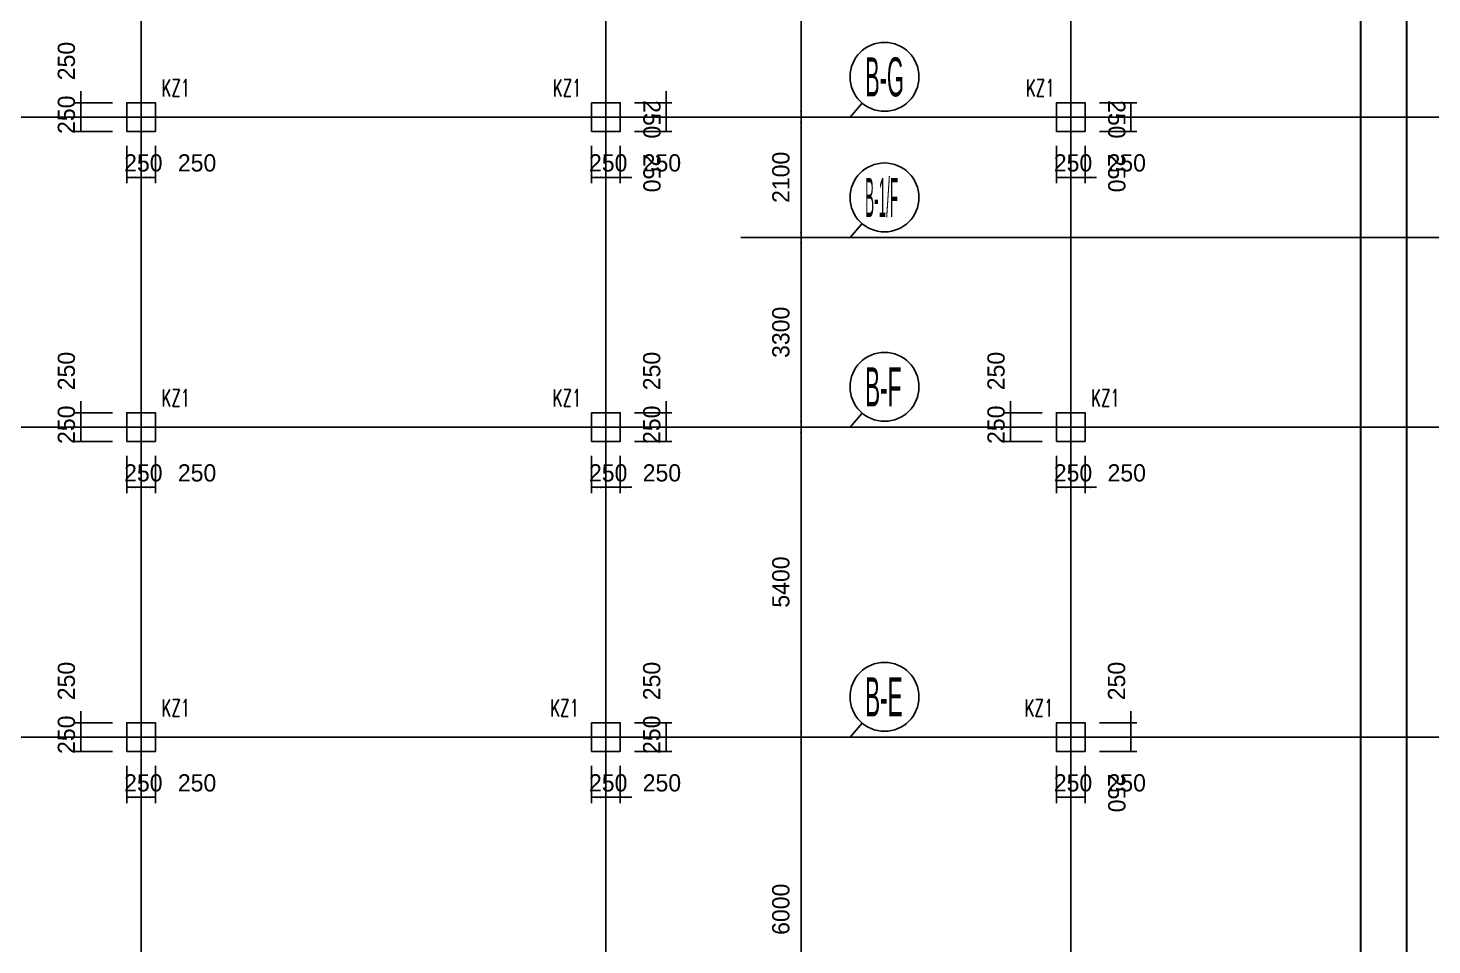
# Model space of a CAD drawing. Extents: x 387171 to 699106, y 11966 to 245688.
# Drawn here: x 552989 to 577452, y 107467 to 123438 of the extents above; entities that cross this region are included whole.
import ezdxf

# ---------------------------------------------------------------- set-up
doc = ezdxf.new("R2010")
doc.units = 0
doc.header["$LTSCALE"] = 100
doc.header["$MEASUREMENT"] = 0
for name, color, linetype in [('COLU', 7, 'Continuous'), ('DIM', 3, 'Continuous'), ('DOTE', 253, 'Continuous'), ('L-AXIS', 3, 'Continuous'), ('NUM', 7, 'Continuous')]:
    doc.layers.add(name, color=color, linetype=linetype)
doc.styles.add('hztxt', font='hztxt')
doc.styles.get("Standard").update_dxf_attribs({"font": 'standard'})
doc.dimstyles.get("Standard").update_dxf_attribs({"dimtxt": 300, "dimasz": 100, "dimexe": 100, "dimexo": 250, "dimgap": 100, "dimtad": 0, "dimtoh": 1, "dimdec": 0, "dimdsep": 46, "dimcen": 0.09, "dimclrt": 7, "dimadec": 0, "dimazin": 0, "dimtfac": 1, "dimtdec": 4, "dimtofl": 0, "dimtmove": 0, "dimatfit": 3, "dimfxl": 1, "dimtolj": 1, "dimtzin": 0, "dimarcsym": 0})

# ---------------------------------------------------------------- blocks, each defined once
blk = doc.blocks.new('*D3880')
at = {"layer": 'L-AXIS', "color": 0, "linetype": 'ByBlock', "lineweight": -2}
for p, q in [((565446, 111088), (566558, 111088)), ((566458, 105088), (566458, 111088)), ((565446, 105088), (566558, 105088))]:
    blk.add_line(p, q, dxfattribs=at)
for points in [[(566458, 111088), (566474, 110988), (566441, 110988)], [(566458, 105088), (566441, 105188), (566474, 105188)]]:
    blk.add_solid(points, dxfattribs=at)
at = {"layer": 'L-AXIS', "color": 7, "linetype": 'Continuous', "lineweight": -2, "insert": (566108, 108088), "char_height": 300, "width": 770, "attachment_point": 5, "rotation": 90, "style": 'hztxt'}
blk.add_mtext('6000', dxfattribs=at)
blk = doc.blocks.new('_AXISO')
blk.add_circle((0, 0), 0.5)
blk = doc.blocks.new('*D3385')
at = {"layer": 'L-AXIS', "color": 0, "linetype": 'ByBlock', "lineweight": -2}
for p, q in [((565446, 127888), (566558, 127888)), ((566458, 121888), (566458, 127888)), ((565446, 121888), (566558, 121888))]:
    blk.add_line(p, q, dxfattribs=at)
for points in [[(566458, 127888), (566474, 127788), (566441, 127788)], [(566458, 121888), (566441, 121988), (566474, 121988)]]:
    blk.add_solid(points, dxfattribs=at)
at = {"layer": 'L-AXIS', "color": 7, "linetype": 'Continuous', "lineweight": -2, "insert": (566108, 124888), "char_height": 300, "width": 770, "attachment_point": 5, "rotation": 90, "style": 'hztxt'}
blk.add_mtext('6000', dxfattribs=at)
blk = doc.blocks.new('*D3617')
at = {"layer": 'L-AXIS', "color": 0, "linetype": 'ByBlock', "lineweight": -2}
for p, q in [((565446, 116488), (566558, 116488)), ((566458, 111088), (566458, 116488)), ((565446, 111088), (566558, 111088))]:
    blk.add_line(p, q, dxfattribs=at)
for points in [[(566458, 116488), (566474, 116388), (566441, 116388)], [(566458, 111088), (566441, 111188), (566474, 111188)]]:
    blk.add_solid(points, dxfattribs=at)
at = {"layer": 'L-AXIS', "color": 7, "linetype": 'Continuous', "lineweight": -2, "insert": (566108, 113788), "char_height": 300, "width": 785, "attachment_point": 5, "rotation": 90, "style": 'hztxt'}
blk.add_mtext('5400', dxfattribs=at)
blk = doc.blocks.new('*D3842')
at = {"layer": 'L-AXIS', "color": 0, "linetype": 'ByBlock', "lineweight": -2}
for p, q in [((565446, 119788), (566558, 119788)), ((566458, 116488), (566458, 119788)), ((565446, 116488), (566558, 116488))]:
    blk.add_line(p, q, dxfattribs=at)
for points in [[(566458, 119788), (566474, 119688), (566441, 119688)], [(566458, 116488), (566441, 116588), (566474, 116588)]]:
    blk.add_solid(points, dxfattribs=at)
at = {"layer": 'L-AXIS', "color": 7, "linetype": 'Continuous', "lineweight": -2, "insert": (566108, 118138), "char_height": 300, "width": 780, "attachment_point": 5, "rotation": 90, "style": 'hztxt'}
blk.add_mtext('3300', dxfattribs=at)
blk = doc.blocks.new('*D4072')
at = {"layer": 'L-AXIS', "color": 0, "linetype": 'ByBlock', "lineweight": -2}
for p, q in [((565446, 121888), (566558, 121888)), ((566458, 119788), (566458, 121888)), ((565446, 119788), (566558, 119788))]:
    blk.add_line(p, q, dxfattribs=at)
for points in [[(566458, 121888), (566474, 121788), (566441, 121788)], [(566458, 119788), (566441, 119888), (566474, 119888)]]:
    blk.add_solid(points, dxfattribs=at)
at = {"layer": 'L-AXIS', "color": 7, "linetype": 'Continuous', "lineweight": -2, "insert": (566108, 120838), "char_height": 300, "width": 775, "attachment_point": 5, "rotation": 90, "style": 'hztxt'}
blk.add_mtext('2100', dxfattribs=at)
blk = doc.blocks.new('*D2185')
at = {"layer": 'DIM', "color": 0, "linetype": 'ByBlock', "lineweight": -2}
for p, q in [((553908, 122338), (553908, 121688)), ((554458, 122138), (553808, 122138)), ((554458, 121888), (553808, 121888))]:
    blk.add_line(p, q, dxfattribs=at)
for points in [[(553908, 122138), (553891, 122238), (553925, 122238)], [(553908, 121888), (553925, 121788), (553891, 121788)]]:
    blk.add_solid(points, dxfattribs=at)
at = {"layer": 'DIM', "color": 7, "linetype": 'Continuous', "lineweight": -2, "insert": (553658, 122864), "char_height": 300, "width": 566.67, "attachment_point": 5, "rotation": 90, "style": 'hztxt'}
blk.add_mtext('250', dxfattribs=at)
blk = doc.blocks.new('*D2125')
at = {"layer": 'DIM', "color": 0, "linetype": 'ByBlock', "lineweight": -2}
for p, q in [((554458, 121888), (553808, 121888)), ((553908, 121888), (553908, 121638)), ((554458, 121638), (553808, 121638))]:
    blk.add_line(p, q, dxfattribs=at)
for points in [[(553908, 121888), (553925, 121788), (553891, 121788)], [(553908, 121638), (553891, 121738), (553925, 121738)]]:
    blk.add_solid(points, dxfattribs=at)
at = {"layer": 'DIM', "color": 7, "linetype": 'Continuous', "lineweight": -2, "insert": (553658, 121928), "char_height": 300, "width": 566.67, "attachment_point": 5, "rotation": 90, "style": 'hztxt'}
blk.add_mtext('250', dxfattribs=at)
blk = doc.blocks.new('*D2363')
at = {"layer": 'DIM', "color": 0, "linetype": 'ByBlock', "lineweight": -2}
for p, q in [((554708, 121388), (554708, 120738)), ((554958, 121388), (554958, 120738)), ((554708, 120838), (554958, 120838))]:
    blk.add_line(p, q, dxfattribs=at)
for points in [[(554708, 120838), (554808, 120855), (554808, 120821)], [(554958, 120838), (554858, 120821), (554858, 120855)]]:
    blk.add_solid(points, dxfattribs=at)
at = {"layer": 'DIM', "color": 7, "linetype": 'Continuous', "lineweight": -2, "insert": (554998, 121088), "char_height": 300, "width": 566.67, "attachment_point": 5, "style": 'hztxt'}
blk.add_mtext('250', dxfattribs=at)
blk = doc.blocks.new('*D332')
at = {"layer": 'DIM', "color": 0, "linetype": 'ByBlock', "lineweight": -2}
for p, q in [((554958, 121388), (554958, 120738)), ((555208, 121388), (555208, 120738)), ((554958, 120838), (555208, 120838))]:
    blk.add_line(p, q, dxfattribs=at)
for points in [[(554958, 120838), (555058, 120855), (555058, 120821)], [(555208, 120838), (555108, 120821), (555108, 120855)]]:
    blk.add_solid(points, dxfattribs=at)
at = {"layer": 'DIM', "color": 7, "linetype": 'Continuous', "lineweight": -2, "insert": (555934, 121088), "char_height": 300, "width": 566.67, "attachment_point": 5, "style": 'hztxt'}
blk.add_mtext('250', dxfattribs=at)
blk = doc.blocks.new('*D861')
at = {"layer": 'DIM', "color": 0, "linetype": 'ByBlock', "lineweight": -2}
for p, q in [((562808, 121388), (562808, 120738)), ((563058, 121388), (563058, 120738)), ((562808, 120838), (563058, 120838))]:
    blk.add_line(p, q, dxfattribs=at)
for points in [[(562808, 120838), (562908, 120855), (562908, 120821)], [(563058, 120838), (562958, 120821), (562958, 120855)]]:
    blk.add_solid(points, dxfattribs=at)
at = {"layer": 'DIM', "color": 7, "linetype": 'Continuous', "lineweight": -2, "insert": (563098, 121088), "char_height": 300, "width": 566.67, "attachment_point": 5, "style": 'hztxt'}
blk.add_mtext('250', dxfattribs=at)
blk = doc.blocks.new('*D1079')
at = {"layer": 'DIM', "color": 0, "linetype": 'ByBlock', "lineweight": -2}
for p, q in [((563058, 121388), (563058, 120738)), ((563308, 121388), (563308, 120738)), ((562858, 120838), (563508, 120838))]:
    blk.add_line(p, q, dxfattribs=at)
for points in [[(563058, 120838), (562958, 120821), (562958, 120855)], [(563308, 120838), (563408, 120855), (563408, 120821)]]:
    blk.add_solid(points, dxfattribs=at)
at = {"layer": 'DIM', "color": 7, "linetype": 'Continuous', "lineweight": -2, "insert": (564034, 121088), "char_height": 300, "width": 566.67, "attachment_point": 5, "style": 'hztxt'}
blk.add_mtext('250', dxfattribs=at)
blk = doc.blocks.new('*D1351')
at = {"layer": 'DIM', "color": 0, "linetype": 'ByBlock', "lineweight": -2}
for p, q in [((563558, 121888), (564208, 121888)), ((564108, 121638), (564108, 121888)), ((563558, 121638), (564208, 121638))]:
    blk.add_line(p, q, dxfattribs=at)
for points in [[(564108, 121888), (564125, 121788), (564091, 121788)], [(564108, 121638), (564091, 121738), (564125, 121738)]]:
    blk.add_solid(points, dxfattribs=at)
at = {"layer": 'DIM', "color": 7, "linetype": 'Continuous', "lineweight": -2, "insert": (563858, 120912), "char_height": 300, "width": 566.67, "attachment_point": 5, "rotation": 270, "style": 'hztxt'}
blk.add_mtext('250', dxfattribs=at)
blk = doc.blocks.new('*D1299')
at = {"layer": 'DIM', "color": 0, "linetype": 'ByBlock', "lineweight": -2}
for p, q in [((564108, 121688), (564108, 122338)), ((563558, 122138), (564208, 122138)), ((563558, 121888), (564208, 121888))]:
    blk.add_line(p, q, dxfattribs=at)
for points in [[(564108, 122138), (564091, 122238), (564125, 122238)], [(564108, 121888), (564125, 121788), (564091, 121788)]]:
    blk.add_solid(points, dxfattribs=at)
at = {"layer": 'DIM', "color": 7, "linetype": 'Continuous', "lineweight": -2, "insert": (563858, 121848), "char_height": 300, "width": 566.67, "attachment_point": 5, "rotation": 270, "style": 'hztxt'}
blk.add_mtext('250', dxfattribs=at)
blk = doc.blocks.new('*D3717')
at = {"layer": 'DIM', "color": 0, "linetype": 'ByBlock', "lineweight": -2}
for p, q in [((570908, 121388), (570908, 120738)), ((571158, 121388), (571158, 120738)), ((570908, 120838), (571158, 120838))]:
    blk.add_line(p, q, dxfattribs=at)
for points in [[(570908, 120838), (571008, 120855), (571008, 120821)], [(571158, 120838), (571058, 120821), (571058, 120855)]]:
    blk.add_solid(points, dxfattribs=at)
at = {"layer": 'DIM', "color": 7, "linetype": 'Continuous', "lineweight": -2, "insert": (571198, 121088), "char_height": 300, "width": 566.67, "attachment_point": 5, "style": 'hztxt'}
blk.add_mtext('250', dxfattribs=at)
blk = doc.blocks.new('*D3901')
at = {"layer": 'DIM', "color": 0, "linetype": 'ByBlock', "lineweight": -2}
for p, q in [((571158, 121388), (571158, 120738)), ((571408, 121388), (571408, 120738)), ((570958, 120838), (571608, 120838))]:
    blk.add_line(p, q, dxfattribs=at)
for points in [[(571158, 120838), (571058, 120821), (571058, 120855)], [(571408, 120838), (571508, 120855), (571508, 120821)]]:
    blk.add_solid(points, dxfattribs=at)
at = {"layer": 'DIM', "color": 7, "linetype": 'Continuous', "lineweight": -2, "insert": (572134, 121088), "char_height": 300, "width": 566.67, "attachment_point": 5, "style": 'hztxt'}
blk.add_mtext('250', dxfattribs=at)
blk = doc.blocks.new('*D38')
at = {"layer": 'DIM', "color": 0, "linetype": 'ByBlock', "lineweight": -2}
for p, q in [((571658, 121888), (572308, 121888)), ((572208, 121638), (572208, 121888)), ((571658, 121638), (572308, 121638))]:
    blk.add_line(p, q, dxfattribs=at)
for points in [[(572208, 121888), (572225, 121788), (572191, 121788)], [(572208, 121638), (572191, 121738), (572225, 121738)]]:
    blk.add_solid(points, dxfattribs=at)
at = {"layer": 'DIM', "color": 7, "linetype": 'Continuous', "lineweight": -2, "insert": (571958, 120912), "char_height": 300, "width": 566.67, "attachment_point": 5, "rotation": 270, "style": 'hztxt'}
blk.add_mtext('250', dxfattribs=at)
blk = doc.blocks.new('*D264')
at = {"layer": 'DIM', "color": 0, "linetype": 'ByBlock', "lineweight": -2}
for p, q in [((571658, 122138), (572308, 122138)), ((572208, 121888), (572208, 122138)), ((571658, 121888), (572308, 121888))]:
    blk.add_line(p, q, dxfattribs=at)
for points in [[(572208, 122138), (572225, 122038), (572191, 122038)], [(572208, 121888), (572191, 121988), (572225, 121988)]]:
    blk.add_solid(points, dxfattribs=at)
at = {"layer": 'DIM', "color": 7, "linetype": 'Continuous', "lineweight": -2, "insert": (571958, 121848), "char_height": 300, "width": 566.67, "attachment_point": 5, "rotation": 270, "style": 'hztxt'}
blk.add_mtext('250', dxfattribs=at)
blk = doc.blocks.new('*D2974')
at = {"layer": 'DIM', "color": 0, "linetype": 'ByBlock', "lineweight": -2}
for p, q in [((553908, 116938), (553908, 116288)), ((554458, 116738), (553808, 116738)), ((554458, 116488), (553808, 116488))]:
    blk.add_line(p, q, dxfattribs=at)
for points in [[(553908, 116738), (553891, 116838), (553925, 116838)], [(553908, 116488), (553925, 116388), (553891, 116388)]]:
    blk.add_solid(points, dxfattribs=at)
at = {"layer": 'DIM', "color": 7, "linetype": 'Continuous', "lineweight": -2, "insert": (553658, 117464), "char_height": 300, "width": 566.67, "attachment_point": 5, "rotation": 90, "style": 'hztxt'}
blk.add_mtext('250', dxfattribs=at)
blk = doc.blocks.new('*D2922')
at = {"layer": 'DIM', "color": 0, "linetype": 'ByBlock', "lineweight": -2}
for p, q in [((554458, 116488), (553808, 116488)), ((553908, 116488), (553908, 116238)), ((554458, 116238), (553808, 116238))]:
    blk.add_line(p, q, dxfattribs=at)
for points in [[(553908, 116488), (553925, 116388), (553891, 116388)], [(553908, 116238), (553891, 116338), (553925, 116338)]]:
    blk.add_solid(points, dxfattribs=at)
at = {"layer": 'DIM', "color": 7, "linetype": 'Continuous', "lineweight": -2, "insert": (553658, 116528), "char_height": 300, "width": 566.67, "attachment_point": 5, "rotation": 90, "style": 'hztxt'}
blk.add_mtext('250', dxfattribs=at)
blk = doc.blocks.new('*D3148')
at = {"layer": 'DIM', "color": 0, "linetype": 'ByBlock', "lineweight": -2}
for p, q in [((554708, 115988), (554708, 115338)), ((554958, 115988), (554958, 115338)), ((554708, 115438), (554958, 115438))]:
    blk.add_line(p, q, dxfattribs=at)
for points in [[(554708, 115438), (554808, 115455), (554808, 115421)], [(554958, 115438), (554858, 115421), (554858, 115455)]]:
    blk.add_solid(points, dxfattribs=at)
at = {"layer": 'DIM', "color": 7, "linetype": 'Continuous', "lineweight": -2, "insert": (554998, 115688), "char_height": 300, "width": 566.67, "attachment_point": 5, "style": 'hztxt'}
blk.add_mtext('250', dxfattribs=at)
blk = doc.blocks.new('*D3344')
at = {"layer": 'DIM', "color": 0, "linetype": 'ByBlock', "lineweight": -2}
for p, q in [((554958, 115988), (554958, 115338)), ((555208, 115988), (555208, 115338)), ((554958, 115438), (555208, 115438))]:
    blk.add_line(p, q, dxfattribs=at)
for points in [[(554958, 115438), (555058, 115455), (555058, 115421)], [(555208, 115438), (555108, 115421), (555108, 115455)]]:
    blk.add_solid(points, dxfattribs=at)
at = {"layer": 'DIM', "color": 7, "linetype": 'Continuous', "lineweight": -2, "insert": (555934, 115688), "char_height": 300, "width": 566.67, "attachment_point": 5, "style": 'hztxt'}
blk.add_mtext('250', dxfattribs=at)
blk = doc.blocks.new('*D2093')
at = {"layer": 'DIM', "color": 0, "linetype": 'ByBlock', "lineweight": -2}
for p, q in [((562808, 115988), (562808, 115338)), ((563058, 115988), (563058, 115338)), ((562808, 115438), (563058, 115438))]:
    blk.add_line(p, q, dxfattribs=at)
for points in [[(562808, 115438), (562908, 115455), (562908, 115421)], [(563058, 115438), (562958, 115421), (562958, 115455)]]:
    blk.add_solid(points, dxfattribs=at)
at = {"layer": 'DIM', "color": 7, "linetype": 'Continuous', "lineweight": -2, "insert": (563098, 115688), "char_height": 300, "width": 566.67, "attachment_point": 5, "style": 'hztxt'}
blk.add_mtext('250', dxfattribs=at)
blk = doc.blocks.new('*D2307')
at = {"layer": 'DIM', "color": 0, "linetype": 'ByBlock', "lineweight": -2}
for p, q in [((563058, 115988), (563058, 115338)), ((563308, 115988), (563308, 115338)), ((562858, 115438), (563508, 115438))]:
    blk.add_line(p, q, dxfattribs=at)
for points in [[(563058, 115438), (562958, 115421), (562958, 115455)], [(563308, 115438), (563408, 115455), (563408, 115421)]]:
    blk.add_solid(points, dxfattribs=at)
at = {"layer": 'DIM', "color": 7, "linetype": 'Continuous', "lineweight": -2, "insert": (564034, 115688), "char_height": 300, "width": 566.67, "attachment_point": 5, "style": 'hztxt'}
blk.add_mtext('250', dxfattribs=at)
blk = doc.blocks.new('*D2532')
at = {"layer": 'DIM', "color": 0, "linetype": 'ByBlock', "lineweight": -2}
for p, q in [((563558, 116488), (564208, 116488)), ((564108, 116238), (564108, 116488)), ((563558, 116238), (564208, 116238))]:
    blk.add_line(p, q, dxfattribs=at)
for points in [[(564108, 116488), (564125, 116388), (564091, 116388)], [(564108, 116238), (564091, 116338), (564125, 116338)]]:
    blk.add_solid(points, dxfattribs=at)
at = {"layer": 'DIM', "color": 7, "linetype": 'Continuous', "lineweight": -2, "insert": (563858, 116528), "char_height": 300, "width": 566.67, "attachment_point": 5, "rotation": 90, "style": 'hztxt'}
blk.add_mtext('250', dxfattribs=at)
blk = doc.blocks.new('*D2475')
at = {"layer": 'DIM', "color": 0, "linetype": 'ByBlock', "lineweight": -2}
for p, q in [((564108, 116288), (564108, 116938)), ((563558, 116738), (564208, 116738)), ((563558, 116488), (564208, 116488))]:
    blk.add_line(p, q, dxfattribs=at)
for points in [[(564108, 116738), (564091, 116838), (564125, 116838)], [(564108, 116488), (564125, 116388), (564091, 116388)]]:
    blk.add_solid(points, dxfattribs=at)
at = {"layer": 'DIM', "color": 7, "linetype": 'Continuous', "lineweight": -2, "insert": (563858, 117464), "char_height": 300, "width": 566.67, "attachment_point": 5, "rotation": 90, "style": 'hztxt'}
blk.add_mtext('250', dxfattribs=at)
blk = doc.blocks.new('*D365')
at = {"layer": 'DIM', "color": 0, "linetype": 'ByBlock', "lineweight": -2}
for p, q in [((570108, 116938), (570108, 116288)), ((570658, 116738), (570008, 116738)), ((570658, 116488), (570008, 116488))]:
    blk.add_line(p, q, dxfattribs=at)
for points in [[(570108, 116738), (570091, 116838), (570125, 116838)], [(570108, 116488), (570125, 116388), (570091, 116388)]]:
    blk.add_solid(points, dxfattribs=at)
at = {"layer": 'DIM', "color": 7, "linetype": 'Continuous', "lineweight": -2, "insert": (569858, 117464), "char_height": 300, "width": 566.67, "attachment_point": 5, "rotation": 90, "style": 'hztxt'}
blk.add_mtext('250', dxfattribs=at)
blk = doc.blocks.new('*D617')
at = {"layer": 'DIM', "color": 0, "linetype": 'ByBlock', "lineweight": -2}
for p, q in [((570658, 116488), (570008, 116488)), ((570108, 116488), (570108, 116238)), ((570658, 116238), (570008, 116238))]:
    blk.add_line(p, q, dxfattribs=at)
for points in [[(570108, 116488), (570125, 116388), (570091, 116388)], [(570108, 116238), (570091, 116338), (570125, 116338)]]:
    blk.add_solid(points, dxfattribs=at)
at = {"layer": 'DIM', "color": 7, "linetype": 'Continuous', "lineweight": -2, "insert": (569858, 116528), "char_height": 300, "width": 566.67, "attachment_point": 5, "rotation": 90, "style": 'hztxt'}
blk.add_mtext('250', dxfattribs=at)
blk = doc.blocks.new('*D831')
at = {"layer": 'DIM', "color": 0, "linetype": 'ByBlock', "lineweight": -2}
for p, q in [((570908, 115988), (570908, 115338)), ((571158, 115988), (571158, 115338)), ((570908, 115438), (571158, 115438))]:
    blk.add_line(p, q, dxfattribs=at)
for points in [[(570908, 115438), (571008, 115455), (571008, 115421)], [(571158, 115438), (571058, 115421), (571058, 115455)]]:
    blk.add_solid(points, dxfattribs=at)
at = {"layer": 'DIM', "color": 7, "linetype": 'Continuous', "lineweight": -2, "insert": (571198, 115688), "char_height": 300, "width": 566.67, "attachment_point": 5, "style": 'hztxt'}
blk.add_mtext('250', dxfattribs=at)
blk = doc.blocks.new('*D804')
at = {"layer": 'DIM', "color": 0, "linetype": 'ByBlock', "lineweight": -2}
for p, q in [((571158, 115988), (571158, 115338)), ((571408, 115988), (571408, 115338)), ((570958, 115438), (571608, 115438))]:
    blk.add_line(p, q, dxfattribs=at)
for points in [[(571158, 115438), (571058, 115421), (571058, 115455)], [(571408, 115438), (571508, 115455), (571508, 115421)]]:
    blk.add_solid(points, dxfattribs=at)
at = {"layer": 'DIM', "color": 7, "linetype": 'Continuous', "lineweight": -2, "insert": (572134, 115688), "char_height": 300, "width": 566.67, "attachment_point": 5, "style": 'hztxt'}
blk.add_mtext('250', dxfattribs=at)
blk = doc.blocks.new('*D4343')
at = {"layer": 'DIM', "color": 0, "linetype": 'ByBlock', "lineweight": -2}
for p, q in [((554458, 111338), (553808, 111338)), ((553908, 111538), (553908, 110888)), ((554458, 111088), (553808, 111088))]:
    blk.add_line(p, q, dxfattribs=at)
for points in [[(553908, 111338), (553891, 111438), (553925, 111438)], [(553908, 111088), (553925, 110988), (553891, 110988)]]:
    blk.add_solid(points, dxfattribs=at)
at = {"layer": 'DIM', "color": 7, "linetype": 'Continuous', "lineweight": -2, "insert": (553658, 112064), "char_height": 300, "width": 566.67, "attachment_point": 5, "rotation": 90, "style": 'hztxt'}
blk.add_mtext('250', dxfattribs=at)
blk = doc.blocks.new('*D2473')
at = {"layer": 'DIM', "color": 0, "linetype": 'ByBlock', "lineweight": -2}
for p, q in [((554458, 111088), (553808, 111088)), ((553908, 111088), (553908, 110838)), ((554458, 110838), (553808, 110838))]:
    blk.add_line(p, q, dxfattribs=at)
for points in [[(553908, 111088), (553925, 110988), (553891, 110988)], [(553908, 110838), (553891, 110938), (553925, 110938)]]:
    blk.add_solid(points, dxfattribs=at)
at = {"layer": 'DIM', "color": 7, "linetype": 'Continuous', "lineweight": -2, "insert": (553658, 111128), "char_height": 300, "width": 566.67, "attachment_point": 5, "rotation": 90, "style": 'hztxt'}
blk.add_mtext('250', dxfattribs=at)
blk = doc.blocks.new('*D2692')
at = {"layer": 'DIM', "color": 0, "linetype": 'ByBlock', "lineweight": -2}
for p, q in [((554708, 110588), (554708, 109938)), ((554958, 110588), (554958, 109938)), ((554708, 110038), (554958, 110038))]:
    blk.add_line(p, q, dxfattribs=at)
for points in [[(554708, 110038), (554808, 110055), (554808, 110021)], [(554958, 110038), (554858, 110021), (554858, 110055)]]:
    blk.add_solid(points, dxfattribs=at)
at = {"layer": 'DIM', "color": 7, "linetype": 'Continuous', "lineweight": -2, "insert": (554998, 110288), "char_height": 300, "width": 566.67, "attachment_point": 5, "style": 'hztxt'}
blk.add_mtext('250', dxfattribs=at)
blk = doc.blocks.new('*D2929')
at = {"layer": 'DIM', "color": 0, "linetype": 'ByBlock', "lineweight": -2}
for p, q in [((554958, 110588), (554958, 109938)), ((555208, 110588), (555208, 109938)), ((554958, 110038), (555208, 110038))]:
    blk.add_line(p, q, dxfattribs=at)
for points in [[(554958, 110038), (555058, 110055), (555058, 110021)], [(555208, 110038), (555108, 110021), (555108, 110055)]]:
    blk.add_solid(points, dxfattribs=at)
at = {"layer": 'DIM', "color": 7, "linetype": 'Continuous', "lineweight": -2, "insert": (555934, 110288), "char_height": 300, "width": 566.67, "attachment_point": 5, "style": 'hztxt'}
blk.add_mtext('250', dxfattribs=at)
blk = doc.blocks.new('*D3390')
at = {"layer": 'DIM', "color": 0, "linetype": 'ByBlock', "lineweight": -2}
for p, q in [((562808, 110588), (562808, 109938)), ((563058, 110588), (563058, 109938)), ((562808, 110038), (563058, 110038))]:
    blk.add_line(p, q, dxfattribs=at)
for points in [[(562808, 110038), (562908, 110055), (562908, 110021)], [(563058, 110038), (562958, 110021), (562958, 110055)]]:
    blk.add_solid(points, dxfattribs=at)
at = {"layer": 'DIM', "color": 7, "linetype": 'Continuous', "lineweight": -2, "insert": (563098, 110288), "char_height": 300, "width": 566.67, "attachment_point": 5, "style": 'hztxt'}
blk.add_mtext('250', dxfattribs=at)
blk = doc.blocks.new('*D1450')
at = {"layer": 'DIM', "color": 0, "linetype": 'ByBlock', "lineweight": -2}
for p, q in [((563058, 110588), (563058, 109938)), ((563308, 110588), (563308, 109938)), ((562858, 110038), (563508, 110038))]:
    blk.add_line(p, q, dxfattribs=at)
for points in [[(563058, 110038), (562958, 110021), (562958, 110055)], [(563308, 110038), (563408, 110055), (563408, 110021)]]:
    blk.add_solid(points, dxfattribs=at)
at = {"layer": 'DIM', "color": 7, "linetype": 'Continuous', "lineweight": -2, "insert": (564034, 110288), "char_height": 300, "width": 566.67, "attachment_point": 5, "style": 'hztxt'}
blk.add_mtext('250', dxfattribs=at)
blk = doc.blocks.new('*D1682')
at = {"layer": 'DIM', "color": 0, "linetype": 'ByBlock', "lineweight": -2}
for p, q in [((563558, 111088), (564208, 111088)), ((564108, 110838), (564108, 111088)), ((563558, 110838), (564208, 110838))]:
    blk.add_line(p, q, dxfattribs=at)
for points in [[(564108, 111088), (564125, 110988), (564091, 110988)], [(564108, 110838), (564091, 110938), (564125, 110938)]]:
    blk.add_solid(points, dxfattribs=at)
at = {"layer": 'DIM', "color": 7, "linetype": 'Continuous', "lineweight": -2, "insert": (563858, 111128), "char_height": 300, "width": 566.67, "attachment_point": 5, "rotation": 90, "style": 'hztxt'}
blk.add_mtext('250', dxfattribs=at)
blk = doc.blocks.new('*D1651')
at = {"layer": 'DIM', "color": 0, "linetype": 'ByBlock', "lineweight": -2}
for p, q in [((563558, 111338), (564208, 111338)), ((564108, 111088), (564108, 111338)), ((563558, 111088), (564208, 111088))]:
    blk.add_line(p, q, dxfattribs=at)
for points in [[(564108, 111338), (564125, 111238), (564091, 111238)], [(564108, 111088), (564091, 111188), (564125, 111188)]]:
    blk.add_solid(points, dxfattribs=at)
at = {"layer": 'DIM', "color": 7, "linetype": 'Continuous', "lineweight": -2, "insert": (563858, 112064), "char_height": 300, "width": 566.67, "attachment_point": 5, "rotation": 90, "style": 'hztxt'}
blk.add_mtext('250', dxfattribs=at)
blk = doc.blocks.new('*D1866')
at = {"layer": 'DIM', "color": 0, "linetype": 'ByBlock', "lineweight": -2}
for p, q in [((570908, 110588), (570908, 109938)), ((571158, 110588), (571158, 109938)), ((570908, 110038), (571158, 110038))]:
    blk.add_line(p, q, dxfattribs=at)
for points in [[(570908, 110038), (571008, 110055), (571008, 110021)], [(571158, 110038), (571058, 110021), (571058, 110055)]]:
    blk.add_solid(points, dxfattribs=at)
at = {"layer": 'DIM', "color": 7, "linetype": 'Continuous', "lineweight": -2, "insert": (571198, 110288), "char_height": 300, "width": 566.67, "attachment_point": 5, "style": 'hztxt'}
blk.add_mtext('250', dxfattribs=at)
blk = doc.blocks.new('*D2130')
at = {"layer": 'DIM', "color": 0, "linetype": 'ByBlock', "lineweight": -2}
for p, q in [((571158, 110588), (571158, 109938)), ((571408, 110588), (571408, 109938)), ((571158, 110038), (571408, 110038))]:
    blk.add_line(p, q, dxfattribs=at)
for points in [[(571158, 110038), (571258, 110055), (571258, 110021)], [(571408, 110038), (571308, 110021), (571308, 110055)]]:
    blk.add_solid(points, dxfattribs=at)
at = {"layer": 'DIM', "color": 7, "linetype": 'Continuous', "lineweight": -2, "insert": (572134, 110288), "char_height": 300, "width": 566.67, "attachment_point": 5, "style": 'hztxt'}
blk.add_mtext('250', dxfattribs=at)
blk = doc.blocks.new('*D363')
at = {"layer": 'DIM', "color": 0, "linetype": 'ByBlock', "lineweight": -2}
for p, q in [((571658, 111088), (572308, 111088)), ((572208, 110838), (572208, 111088)), ((571658, 110838), (572308, 110838))]:
    blk.add_line(p, q, dxfattribs=at)
for points in [[(572208, 111088), (572225, 110988), (572191, 110988)], [(572208, 110838), (572191, 110938), (572225, 110938)]]:
    blk.add_solid(points, dxfattribs=at)
at = {"layer": 'DIM', "color": 7, "linetype": 'Continuous', "lineweight": -2, "insert": (571958, 110112), "char_height": 300, "width": 566.67, "attachment_point": 5, "rotation": 270, "style": 'hztxt'}
blk.add_mtext('250', dxfattribs=at)
blk = doc.blocks.new('*D614')
at = {"layer": 'DIM', "color": 0, "linetype": 'ByBlock', "lineweight": -2}
for p, q in [((571658, 111338), (572308, 111338)), ((572208, 110888), (572208, 111538)), ((571658, 111088), (572308, 111088))]:
    blk.add_line(p, q, dxfattribs=at)
for points in [[(572208, 111338), (572191, 111438), (572225, 111438)], [(572208, 111088), (572225, 110988), (572191, 110988)]]:
    blk.add_solid(points, dxfattribs=at)
at = {"layer": 'DIM', "color": 7, "linetype": 'Continuous', "lineweight": -2, "insert": (571958, 112064), "char_height": 300, "width": 566.67, "attachment_point": 5, "rotation": 90, "style": 'hztxt'}
blk.add_mtext('250', dxfattribs=at)
blk = doc.blocks.new('后浇带现场')
at = {"color": 6, "lineweight": 30}
for points in [[(806265, 663346), (787754, 674230), (759207, 674230), (759207, 625070)], [(805860, 662656), (787536, 673430), (760007, 673430), (760007, 625070)]]:
    blk.add_lwpolyline(points, dxfattribs=at)

msp = doc.modelspace()

# ---------------------------------------------------------------- linework, layer by layer
at = {"layer": 'COLU'}
for points in [[(554708.1, 121637.9), (555208.1, 121637.9), (555208.1, 122137.9), (554708.1, 122137.9)], [(562808.1, 121637.9), (563308.1, 121637.9), (563308.1, 122137.9), (562808.1, 122137.9)], [(570908.1, 121637.9), (571408.1, 121637.9), (571408.1, 122137.9), (570908.1, 122137.9)], [(554708.1, 116237.9), (555208.1, 116237.9), (555208.1, 116737.9), (554708.1, 116737.9)], [(562808.1, 116237.9), (563308.1, 116237.9), (563308.1, 116737.9), (562808.1, 116737.9)], [(570908.1, 116237.9), (571408.1, 116237.9), (571408.1, 116737.9), (570908.1, 116737.9)], [(554708.1, 110837.9), (555208.1, 110837.9), (555208.1, 111337.9), (554708.1, 111337.9)], [(562808.1, 110837.9), (563308.1, 110837.9), (563308.1, 111337.9), (562808.1, 111337.9)], [(570908.1, 110837.9), (571408.1, 110837.9), (571408.1, 111337.9), (570908.1, 111337.9)]]:
    msp.add_lwpolyline(points, close=True, dxfattribs=at)
at = {"layer": 'DOTE'}
for p, q in [((571158.1, 213087.9), (571158.1, 94087.9)), ((554958.1, 210429.3), (554958.1, 88587.9)), ((563058.1, 210429.3), (563058.1, 84089.2)), ((516558.1, 121887.9), (579258.1, 121887.9)), ((565409.3, 119787.9), (585258.1, 119787.9)), ((518658.1, 116487.9), (596358.1, 116487.9)), ((524658.1, 111087.9), (596358.1, 111087.9))]:
    msp.add_line(p, q, dxfattribs=at)
at = {"layer": 'L-AXIS'}
for p, q in [((567313.6, 121887.9), (567523.1, 122132.4)), ((565446, 121887.9), (567313.6, 121887.9)), ((567313.6, 119787.9), (567523.1, 120032.4)), ((565446, 119787.9), (567313.6, 119787.9)), ((567313.6, 116487.9), (567523.1, 116732.4)), ((565446, 116487.9), (567313.6, 116487.9)), ((567313.6, 111087.9), (567523.1, 111332.4)), ((565446, 111087.9), (567313.6, 111087.9))]:
    msp.add_line(p, q, dxfattribs=at)

# ---------------------------------------------------------------- block references
at = {"color": 3, "lineweight": 30}
msp.add_blockref('后浇带现场', (-182998.7, -527042.1), dxfattribs=at)
at = {"layer": 'L-AXIS'}
ref = msp.add_blockref('_AXISO', (567913.6, 122587.9), dxfattribs=dict(at, xscale=1199.999999999997, yscale=1200, rotation=359.9996457873818))
ref.add_attrib('A', 'B-G', (567574.2, 122248.5), dxfattribs={"height": 678.82, "style": 'hztxt', "width": 0.419355})
ref = msp.add_blockref('_AXISO', (567913.6, 120487.9), dxfattribs=dict(at, xscale=1199.999999999997, yscale=1200, rotation=359.9996457873818))
ref.add_attrib('A', 'B-1/F', (567574.2, 120148.5), dxfattribs={"height": 678.82, "style": 'hztxt', "width": 0.26})
ref = msp.add_blockref('_AXISO', (567913.6, 117187.9), dxfattribs=dict(at, xscale=1199.999999999997, yscale=1200, rotation=359.9996457873818))
ref.add_attrib('A', 'B-F', (567574.2, 116848.5), dxfattribs={"height": 678.82, "style": 'hztxt', "width": 0.433333})
ref = msp.add_blockref('_AXISO', (567913.6, 111787.9), dxfattribs=dict(at, xscale=1199.999999999997, yscale=1200, rotation=359.9996457873818))
ref.add_attrib('A', 'B-E', (567574.2, 111448.5), dxfattribs={"height": 678.82, "style": 'hztxt', "width": 0.433333})

# ---------------------------------------------------------------- texts
at = {"layer": 'NUM', "color": 200, "width": 0.7}
for p in [(555314.1, 122244), (562132.5, 122244), (570378.4, 122244), (555314.1, 116844), (562132.3, 116844), (571514.1, 116844), (555314.1, 111444), (562089.8, 111444), (570355.1, 111444)]:
    msp.add_text('KZ1', height=300, dxfattribs=at).set_placement(p)

# ---------------------------------------------------------------- dimensions: what is measured, and where the dimension line sits
at = {"layer": 'DIM', "color": 200}
for p1, p2, picture, middle in [((554708.1, 122137.9), (554708.1, 121887.9), '*D2185', (553658.1, 122356)), ((563308.1, 121887.9), (563308.1, 122137.9), '*D1299', (563858.1, 122356)), ((571408.1, 121887.9), (571408.1, 122137.9), '*D264', (571958.1, 122356)), ((554708.1, 121887.9), (554708.1, 121637.9), '*D2125', (553658.1, 121419.9)), ((563308.1, 121637.9), (563308.1, 121887.9), '*D1351', (563858.1, 121419.9)), ((571408.1, 121637.9), (571408.1, 121887.9), '*D38', (571958.1, 121419.9)), ((554708.1, 121637.9), (554958.1, 121637.9), '*D2363', (554490, 121087.9)), ((554958.1, 121637.9), (555208.1, 121637.9), '*D332', (555426.1, 121087.9)), ((562808.1, 121637.9), (563058.1, 121637.9), '*D861', (562590, 121087.9)), ((563058.1, 121637.9), (563308.1, 121637.9), '*D1079', (563526.1, 121087.9)), ((570908.1, 121637.9), (571158.1, 121637.9), '*D3717', (570690, 121087.9)), ((571158.1, 121637.9), (571408.1, 121637.9), '*D3901', (571626.1, 121087.9)), ((554708.1, 116737.9), (554708.1, 116487.9), '*D2974', (553658.1, 116956)), ((563308.1, 116487.9), (563308.1, 116737.9), '*D2475', (563858.1, 116956)), ((570908.1, 116737.9), (570908.1, 116487.9), '*D365', (569858.1, 116956)), ((554708.1, 116487.9), (554708.1, 116237.9), '*D2922', (553658.1, 116019.9)), ((563308.1, 116237.9), (563308.1, 116487.9), '*D2532', (563858.1, 116019.9)), ((570908.1, 116487.9), (570908.1, 116237.9), '*D617', (569858.1, 116019.9)), ((554708.1, 116237.9), (554958.1, 116237.9), '*D3148', (554490, 115687.9)), ((554958.1, 116237.9), (555208.1, 116237.9), '*D3344', (555426.1, 115687.9)), ((562808.1, 116237.9), (563058.1, 116237.9), '*D2093', (562590, 115687.9)), ((563058.1, 116237.9), (563308.1, 116237.9), '*D2307', (563526.1, 115687.9)), ((570908.1, 116237.9), (571158.1, 116237.9), '*D831', (570690, 115687.9)), ((571158.1, 116237.9), (571408.1, 116237.9), '*D804', (571626.1, 115687.9)), ((554708.1, 111337.9), (554708.1, 111087.9), '*D4343', (553658.1, 111556)), ((563308.1, 111087.9), (563308.1, 111337.9), '*D1651', (563858.1, 111556)), ((571408.1, 111087.9), (571408.1, 111337.9), '*D614', (571958.1, 111556)), ((554708.1, 111087.9), (554708.1, 110837.9), '*D2473', (553658.1, 110619.9)), ((563308.1, 110837.9), (563308.1, 111087.9), '*D1682', (563858.1, 110619.9)), ((571408.1, 110837.9), (571408.1, 111087.9), '*D363', (571958.1, 110619.9)), ((554708.1, 110837.9), (554958.1, 110837.9), '*D2692', (554490, 110287.9)), ((554958.1, 110837.9), (555208.1, 110837.9), '*D2929', (555426.1, 110287.9)), ((562808.1, 110837.9), (563058.1, 110837.9), '*D3390', (562590, 110287.9)), ((563058.1, 110837.9), (563308.1, 110837.9), '*D1450', (563526.1, 110287.9)), ((570908.1, 110837.9), (571158.1, 110837.9), '*D1866', (570690, 110287.9)), ((571158.1, 110837.9), (571408.1, 110837.9), '*D2130', (571626.1, 110287.9))]:
    dim = msp.add_aligned_dim(p1=p1, p2=p2, distance=-800, dimstyle='Standard', dxfattribs=at)
    dim.commit()
    dim.dimension.update_dxf_attribs({"geometry": picture, "text_midpoint": middle})
at = {"layer": 'L-AXIS'}
for base, p1, p2, picture, middle in [((566457.5, 127887.9), (565196, 121887.9), (565196, 127887.9), '*D3385', (566107.5, 124887.9)), ((566457.5, 121887.9), (565196, 119787.9), (565196, 121887.9), '*D4072', (566107.5, 120837.9)), ((566457.5, 119787.9), (565196, 116487.9), (565196, 119787.9), '*D3842', (566107.5, 118137.9)), ((566457.5, 116487.9), (565196, 111087.9), (565196, 116487.9), '*D3617', (566107.5, 113787.9)), ((566457.5, 111087.9), (565196, 105087.9), (565196, 111087.9), '*D3880', (566107.5, 108087.9))]:
    dim = msp.add_linear_dim(base=base, p1=p1, p2=p2, angle=90, dimstyle='Standard', dxfattribs=at)
    dim.commit()
    dim.dimension.update_dxf_attribs({"geometry": picture, "text_midpoint": middle})

doc.saveas('drawing.dxf')
